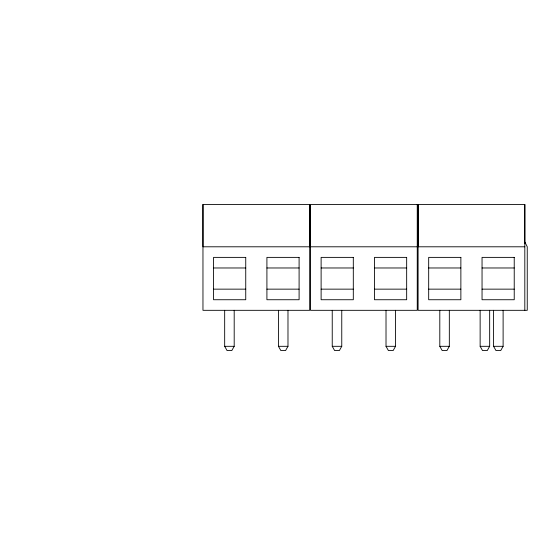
<?xml version="1.0" encoding="UTF-8"?>
<svg xmlns="http://www.w3.org/2000/svg" width="555" height="555" viewBox="0 0 555 555"><rect width="100%" height="100%" fill="white"/><g stroke="black" fill="none" stroke-linecap="round" stroke-linejoin="round"><path stroke-width="0.83" d="M202.963 204.448L202.963 246.795L309.683 246.795L309.683 204.448L202.963 204.448L202.963 310.321L309.683 310.321L309.683 204.448M524.815 310.321L524.815 204.448L418.095 204.448L418.095 246.795L524.815 246.795M524.815 243.34L524.815 204.448M234.196 310.321L234.196 346.313L231.817 350.552L227.05 350.552L224.671 346.313L224.671 310.321M287.983 310.321L287.983 346.313L285.596 350.552L280.837 350.552L278.45 346.313L278.45 310.321M341.762 310.321L341.762 346.313L339.382 350.552L334.616 350.552L332.237 346.313L332.237 310.321M395.548 310.321L395.548 346.313L393.162 350.552L388.403 350.552L386.016 346.313L386.016 310.321M449.328 310.321L449.328 346.313L446.948 350.552L442.182 350.552L439.803 346.313L439.803 310.321M489.663 310.321L489.663 346.313L487.283 350.552L482.517 350.552L480.137 346.313L480.137 310.321M503.114 310.321L503.114 346.313L500.728 350.552L495.962 350.552L493.582 346.313L493.582 310.321M310.529 246.795L417.249 246.795M213.557 267.975L245.74 267.975M266.913 267.975L299.096 267.975M321.116 267.975L353.306 267.975M374.479 267.975L406.662 267.975M428.682 267.975L460.872 267.975M482.045 267.975L514.228 267.975M213.557 289.148L245.74 289.148M266.913 289.148L299.096 289.148M321.116 289.148L353.306 289.148M374.479 289.148L406.662 289.148M428.682 289.148L460.872 289.148M482.045 289.148L514.228 289.148M224.671 346.313L234.196 346.313M278.45 346.313L287.983 346.313M332.237 346.313L341.762 346.313M386.016 346.313L395.548 346.313M439.803 346.313L449.328 346.313M480.137 346.313L489.663 346.313M493.582 346.313L503.114 346.313M524.94 242.174L527.25 246.795L527.25 310.321L418.095 310.321L418.095 204.448M417.249 204.448L310.529 204.448L310.529 310.321L417.249 310.321L417.249 204.448M245.74 257.381L213.557 257.381L213.557 299.735L245.74 299.735L245.74 257.381M299.096 257.381L266.913 257.381L266.913 299.735L299.096 299.735L299.096 257.381M353.306 257.381L321.116 257.381L321.116 299.735L353.306 299.735L353.306 257.381M406.662 257.381L374.479 257.381L374.479 299.735L406.662 299.735L406.662 257.381M460.872 257.381L428.682 257.381L428.682 299.735L460.872 299.735L460.872 257.381M514.228 257.381L482.045 257.381L482.045 299.735L514.228 299.735L514.228 257.381"/></g></svg>
